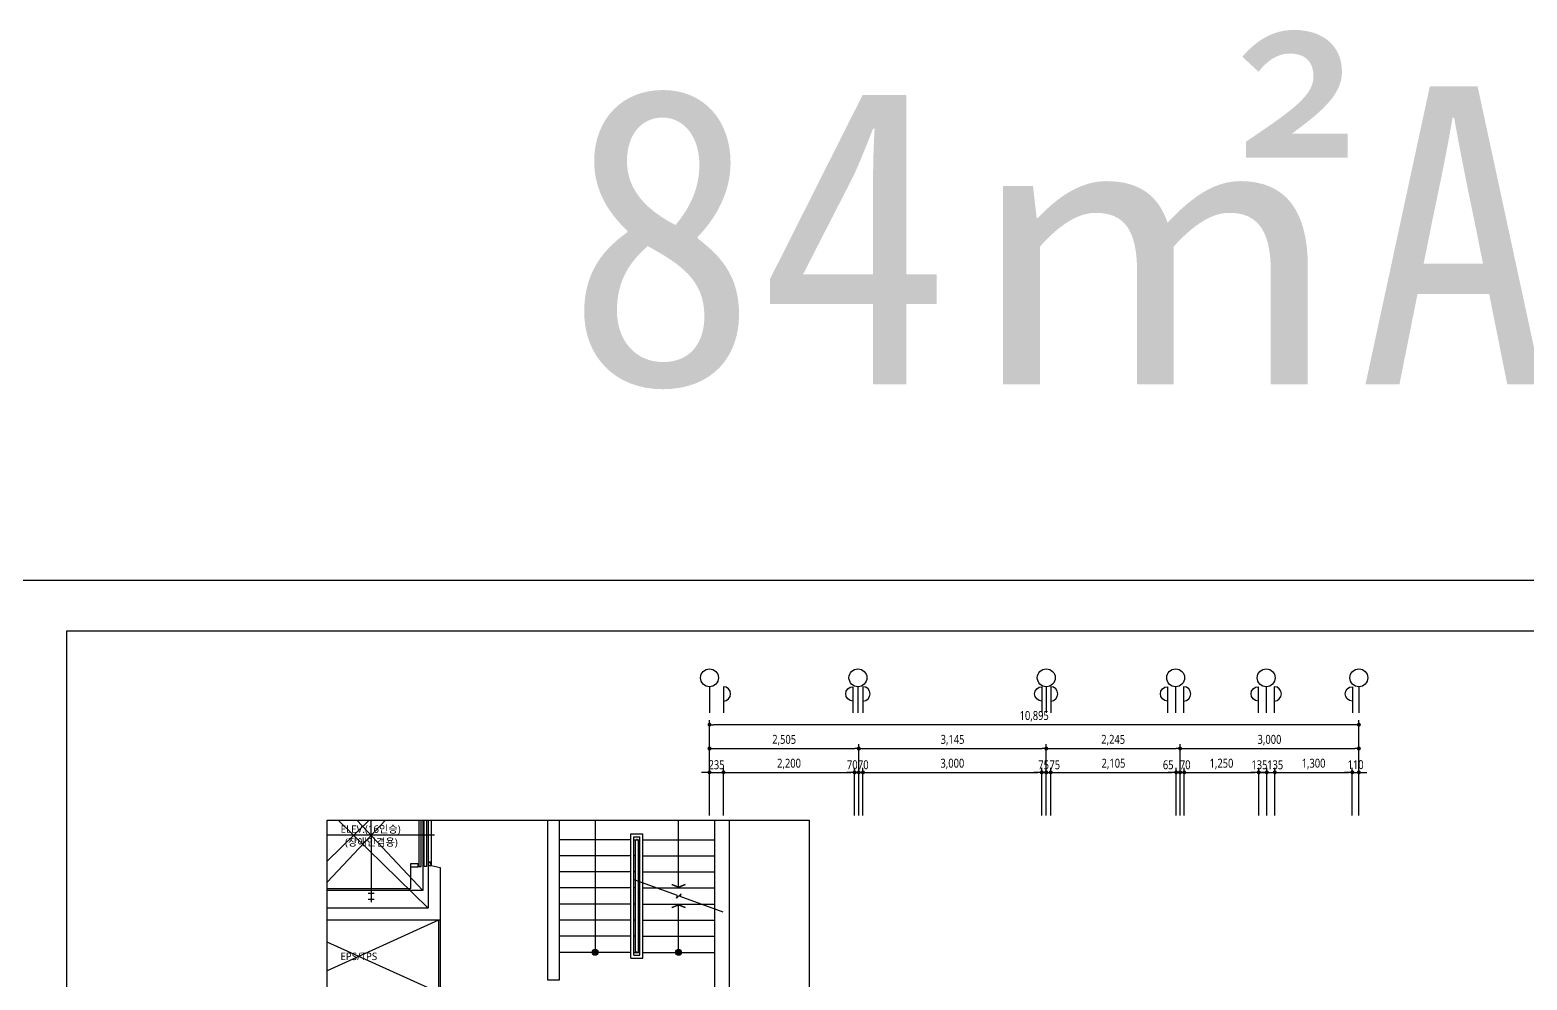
# Model space of a CAD drawing. Header units: millimetres. Extents: x -33000 to 294000, y 0 to 42408.
# Drawn here: x 617 to 25735, y 22990 to 38933 of the extents above; entities that cross this region are included whole.
import ezdxf
from ezdxf.enums import TextEntityAlignment as Align

# ---------------------------------------------------------------- set-up
doc = ezdxf.new("R2010")
doc.units = ezdxf.units.MM
doc.header["$LTSCALE"] = 50
doc.layers.add('arch', color=8, linetype='Continuous')
doc.layers.add('실명', color=9, linetype='Continuous')
doc.layers.add('cloud', color=7, linetype='Continuous', true_color=0xb3ef8f, plot=False)
doc.styles.add('ANU-TEXT 0', font='malgun.ttf', dxfattribs={"width": 0.8})
doc.styles.add('FORTELINE', font='malgun.ttf')
doc.styles.add('돋움체', font='')
doc.styles.get('돋움체').set_extended_font_data('DotumChe')
doc.dimstyles.new('UDIM-외부', dxfattribs={"dimscale": 50, "dimtxt": 3, "dimasz": 1.33, "dimexe": 1.5, "dimexo": 1.5, "dimgap": 1, "dimtad": 1, "dimdec": 0, "dimzin": 0, "dimdsep": 46, "dimlunit": 6, "dimtxsty": 'ANU-TEXT 0', "dimblk": 'DOT', "dimcen": 0.09, "dimdle": 1.5, "dimclrd": 256, "dimclre": 256, "dimclrt": 3, "dimadec": 0, "dimazin": 0, "dimtfac": 1, "dimtdec": 0, "dimtix": 1, "dimtmove": 2, "dimatfit": 3, "dimfxl": 1.5, "dimtolj": 1, "dimtzin": 0, "dimlwd": -1, "dimarcsym": 0})

# ---------------------------------------------------------------- blocks, each defined once
blk = doc.blocks.new('_Dot')
at = {"color": 0, "linetype": 'ByBlock', "lineweight": -2}
blk.add_line((-0.5, 0), (-1, 0), dxfattribs=at)
at = {"color": 0, "linetype": 'ByBlock', "const_width": 0.5}
blk.add_lwpolyline([(-0.25, 0, 1), (0.25, 0, 1)], format="xyb", close=True, dxfattribs=at)
blk = doc.blocks.new('*D113')
at = {"lineweight": -2, "transparency": 16777216}
for p, q in [((12018, 25750), (12018, 27350)), ((22913, 25750), (22913, 27350))]:
    blk.add_line(p, q, dxfattribs=at)
at = {"transparency": 16777216}
blk.add_line((22847, 27275), (12085, 27275), dxfattribs=at)
at = {"layer": 'Defpoints', "color": 0, "transparency": 16777216}
for p in [(12018, 27275), (12018, 25675), (22913, 25675)]:
    blk.add_point(p, dxfattribs=at)
at = {"transparency": 16777216, "xscale": 66.5, "yscale": 66.5, "zscale": 66.5, "rotation": 180}
blk.add_blockref('_Dot', (12018, 27275), dxfattribs=at)
at = {"transparency": 16777216, "xscale": 66.5, "yscale": 66.5, "zscale": 66.5}
blk.add_blockref('_Dot', (22913, 27275), dxfattribs=at)
at = {"transparency": 16777216, "insert": (17466, 27415), "char_height": 150, "attachment_point": 5, "style": 'ANU-TEXT 0'}
blk.add_mtext('\\A1;10,895', dxfattribs=at)
blk = doc.blocks.new('*D91')
at = {"lineweight": -2, "transparency": 16777216}
for p, q in [((12018, 25750), (12018, 26950)), ((14523, 25750), (14523, 26950))]:
    blk.add_line(p, q, dxfattribs=at)
at = {"transparency": 16777216}
blk.add_line((12085, 26875), (14457, 26875), dxfattribs=at)
at = {"layer": 'Defpoints', "color": 0, "transparency": 16777216}
for p in [(14523, 26875), (12018, 25675), (14523, 25675)]:
    blk.add_point(p, dxfattribs=at)
at = {"transparency": 16777216, "xscale": 66.5, "yscale": 66.5, "zscale": 66.5, "rotation": 180}
blk.add_blockref('_Dot', (12018, 26875), dxfattribs=at)
at = {"transparency": 16777216, "xscale": 66.5, "yscale": 66.5, "zscale": 66.5}
blk.add_blockref('_Dot', (14523, 26875), dxfattribs=at)
at = {"transparency": 16777216, "insert": (13271, 27015), "char_height": 150, "attachment_point": 5, "style": 'ANU-TEXT 0'}
blk.add_mtext('\\A1;2,505', dxfattribs=at)
blk = doc.blocks.new('*D92')
at = {"lineweight": -2, "transparency": 16777216}
for p, q in [((14523, 25750), (14523, 26950)), ((17668, 25750), (17668, 26950))]:
    blk.add_line(p, q, dxfattribs=at)
at = {"transparency": 16777216}
blk.add_line((14590, 26875), (17602, 26875), dxfattribs=at)
at = {"layer": 'Defpoints', "color": 0, "transparency": 16777216}
for p in [(17668, 26875), (14523, 25675), (17668, 25675)]:
    blk.add_point(p, dxfattribs=at)
at = {"transparency": 16777216, "xscale": 66.5, "yscale": 66.5, "zscale": 66.5, "rotation": 180}
blk.add_blockref('_Dot', (14523, 26875), dxfattribs=at)
at = {"transparency": 16777216, "xscale": 66.5, "yscale": 66.5, "zscale": 66.5}
blk.add_blockref('_Dot', (17668, 26875), dxfattribs=at)
at = {"transparency": 16777216, "insert": (16096, 27015), "char_height": 150, "attachment_point": 5, "style": 'ANU-TEXT 0'}
blk.add_mtext('\\A1;3,145', dxfattribs=at)
blk = doc.blocks.new('*D93')
at = {"lineweight": -2, "transparency": 16777216}
for p, q in [((17668, 25750), (17668, 26950)), ((19913, 25750), (19913, 26950))]:
    blk.add_line(p, q, dxfattribs=at)
at = {"transparency": 16777216}
blk.add_line((17735, 26875), (19847, 26875), dxfattribs=at)
at = {"layer": 'Defpoints', "color": 0, "transparency": 16777216}
for p in [(19913, 26875), (17668, 25675), (19913, 25675)]:
    blk.add_point(p, dxfattribs=at)
at = {"transparency": 16777216, "xscale": 66.5, "yscale": 66.5, "zscale": 66.5, "rotation": 180}
blk.add_blockref('_Dot', (17668, 26875), dxfattribs=at)
at = {"transparency": 16777216, "xscale": 66.5, "yscale": 66.5, "zscale": 66.5}
blk.add_blockref('_Dot', (19913, 26875), dxfattribs=at)
at = {"transparency": 16777216, "insert": (18791, 27015), "char_height": 150, "attachment_point": 5, "style": 'ANU-TEXT 0'}
blk.add_mtext('\\A1;2,245', dxfattribs=at)
blk = doc.blocks.new('*D94')
at = {"lineweight": -2, "transparency": 16777216}
for p, q in [((19913, 25750), (19913, 26950)), ((22913, 25750), (22913, 26950))]:
    blk.add_line(p, q, dxfattribs=at)
at = {"transparency": 16777216}
blk.add_line((19980, 26875), (22847, 26875), dxfattribs=at)
at = {"layer": 'Defpoints', "color": 0, "transparency": 16777216}
for p in [(22913, 26875), (19913, 25675), (22913, 25675)]:
    blk.add_point(p, dxfattribs=at)
at = {"transparency": 16777216, "xscale": 66.5, "yscale": 66.5, "zscale": 66.5, "rotation": 180}
blk.add_blockref('_Dot', (19913, 26875), dxfattribs=at)
at = {"transparency": 16777216, "xscale": 66.5, "yscale": 66.5, "zscale": 66.5}
blk.add_blockref('_Dot', (22913, 26875), dxfattribs=at)
at = {"transparency": 16777216, "insert": (21413, 27015), "char_height": 150, "attachment_point": 5, "style": 'ANU-TEXT 0'}
blk.add_mtext('\\A1;3,000', dxfattribs=at)
blk = doc.blocks.new('*D95')
at = {"transparency": 16777216}
for p, q in [((11952, 26475), (11885, 26475)), ((12018, 26475), (12253, 26475)), ((12320, 26475), (12386, 26475))]:
    blk.add_line(p, q, dxfattribs=at)
at = {"lineweight": -2, "transparency": 16777216}
for p, q in [((12018, 25750), (12018, 26550)), ((12253, 25750), (12253, 26550))]:
    blk.add_line(p, q, dxfattribs=at)
at = {"layer": 'Defpoints', "color": 0, "transparency": 16777216}
for p in [(12253, 26475), (12018, 25675), (12253, 25675)]:
    blk.add_point(p, dxfattribs=at)
at = {"transparency": 16777216, "xscale": 66.5, "yscale": 66.5, "zscale": 66.5}
blk.add_blockref('_Dot', (12018, 26475), dxfattribs=at)
at = {"transparency": 16777216, "xscale": 66.5, "yscale": 66.5, "zscale": 66.5, "rotation": 180}
blk.add_blockref('_Dot', (12253, 26475), dxfattribs=at)
at = {"transparency": 16777216, "insert": (12136, 26602), "char_height": 150, "attachment_point": 5, "style": 'ANU-TEXT 0'}
blk.add_mtext('\\A1;235', dxfattribs=at)
blk = doc.blocks.new('*D96')
at = {"lineweight": -2, "transparency": 16777216}
for p, q in [((12253, 25750), (12253, 26550)), ((14453, 25750), (14453, 26550))]:
    blk.add_line(p, q, dxfattribs=at)
at = {"transparency": 16777216}
blk.add_line((12320, 26475), (14387, 26475), dxfattribs=at)
at = {"layer": 'Defpoints', "color": 0, "transparency": 16777216}
for p in [(14453, 26475), (12253, 25675), (14453, 25675)]:
    blk.add_point(p, dxfattribs=at)
at = {"transparency": 16777216, "xscale": 66.5, "yscale": 66.5, "zscale": 66.5, "rotation": 180}
blk.add_blockref('_Dot', (12253, 26475), dxfattribs=at)
at = {"transparency": 16777216, "xscale": 66.5, "yscale": 66.5, "zscale": 66.5}
blk.add_blockref('_Dot', (14453, 26475), dxfattribs=at)
at = {"transparency": 16777216, "insert": (13353, 26615), "char_height": 150, "attachment_point": 5, "style": 'ANU-TEXT 0'}
blk.add_mtext('\\A1;2,200', dxfattribs=at)
blk = doc.blocks.new('*D97')
at = {"transparency": 16777216}
for p, q in [((14387, 26475), (14320, 26475)), ((14453, 26475), (14523, 26475)), ((14590, 26475), (14656, 26475))]:
    blk.add_line(p, q, dxfattribs=at)
at = {"lineweight": -2, "transparency": 16777216}
for p, q in [((14453, 25750), (14453, 26550)), ((14523, 25750), (14523, 26550))]:
    blk.add_line(p, q, dxfattribs=at)
at = {"layer": 'Defpoints', "color": 0, "transparency": 16777216}
for p in [(14523, 26475), (14453, 25675), (14523, 25675)]:
    blk.add_point(p, dxfattribs=at)
at = {"transparency": 16777216, "xscale": 66.5, "yscale": 66.5, "zscale": 66.5}
blk.add_blockref('_Dot', (14453, 26475), dxfattribs=at)
at = {"transparency": 16777216, "xscale": 66.5, "yscale": 66.5, "zscale": 66.5, "rotation": 180}
blk.add_blockref('_Dot', (14523, 26475), dxfattribs=at)
at = {"transparency": 16777216, "insert": (14414, 26602), "char_height": 150, "attachment_point": 5, "style": 'ANU-TEXT 0'}
blk.add_mtext('\\A1;70', dxfattribs=at)
blk = doc.blocks.new('*D98')
at = {"transparency": 16777216}
for p, q in [((14457, 26475), (14390, 26475)), ((14523, 26475), (14593, 26475)), ((14660, 26475), (14726, 26475))]:
    blk.add_line(p, q, dxfattribs=at)
at = {"lineweight": -2, "transparency": 16777216}
for p, q in [((14523, 25750), (14523, 26550)), ((14593, 25750), (14593, 26550))]:
    blk.add_line(p, q, dxfattribs=at)
at = {"layer": 'Defpoints', "color": 0, "transparency": 16777216}
for p in [(14593, 26475), (14523, 25675), (14593, 25675)]:
    blk.add_point(p, dxfattribs=at)
at = {"transparency": 16777216, "xscale": 66.5, "yscale": 66.5, "zscale": 66.5}
blk.add_blockref('_Dot', (14523, 26475), dxfattribs=at)
at = {"transparency": 16777216, "xscale": 66.5, "yscale": 66.5, "zscale": 66.5, "rotation": 180}
blk.add_blockref('_Dot', (14593, 26475), dxfattribs=at)
at = {"transparency": 16777216, "insert": (14598, 26602), "char_height": 150, "attachment_point": 5, "style": 'ANU-TEXT 0'}
blk.add_mtext('\\A1;70', dxfattribs=at)
blk = doc.blocks.new('*D99')
at = {"lineweight": -2, "transparency": 16777216}
for p, q in [((14593, 25750), (14593, 26550)), ((17593, 25750), (17593, 26550))]:
    blk.add_line(p, q, dxfattribs=at)
at = {"transparency": 16777216}
blk.add_line((14660, 26475), (17527, 26475), dxfattribs=at)
at = {"layer": 'Defpoints', "color": 0, "transparency": 16777216}
for p in [(17593, 26475), (14593, 25675), (17593, 25675)]:
    blk.add_point(p, dxfattribs=at)
at = {"transparency": 16777216, "xscale": 66.5, "yscale": 66.5, "zscale": 66.5, "rotation": 180}
blk.add_blockref('_Dot', (14593, 26475), dxfattribs=at)
at = {"transparency": 16777216, "xscale": 66.5, "yscale": 66.5, "zscale": 66.5}
blk.add_blockref('_Dot', (17593, 26475), dxfattribs=at)
at = {"transparency": 16777216, "insert": (16093, 26615), "char_height": 150, "attachment_point": 5, "style": 'ANU-TEXT 0'}
blk.add_mtext('\\A1;3,000', dxfattribs=at)
blk = doc.blocks.new('*D100')
at = {"transparency": 16777216}
for p, q in [((17527, 26475), (17460, 26475)), ((17593, 26475), (17668, 26475)), ((17735, 26475), (17801, 26475))]:
    blk.add_line(p, q, dxfattribs=at)
at = {"lineweight": -2, "transparency": 16777216}
for p, q in [((17593, 25750), (17593, 26550)), ((17668, 25750), (17668, 26550))]:
    blk.add_line(p, q, dxfattribs=at)
at = {"layer": 'Defpoints', "color": 0, "transparency": 16777216}
for p in [(17668, 26475), (17593, 25675), (17668, 25675)]:
    blk.add_point(p, dxfattribs=at)
at = {"transparency": 16777216, "xscale": 66.5, "yscale": 66.5, "zscale": 66.5}
blk.add_blockref('_Dot', (17593, 26475), dxfattribs=at)
at = {"transparency": 16777216, "xscale": 66.5, "yscale": 66.5, "zscale": 66.5, "rotation": 180}
blk.add_blockref('_Dot', (17668, 26475), dxfattribs=at)
at = {"transparency": 16777216, "insert": (17624, 26601), "char_height": 150, "attachment_point": 5, "style": 'ANU-TEXT 0'}
blk.add_mtext('\\A1;75', dxfattribs=at)
blk = doc.blocks.new('*D101')
at = {"transparency": 16777216}
for p, q in [((17602, 26475), (17535, 26475)), ((17668, 26475), (17743, 26475)), ((17810, 26475), (17876, 26475))]:
    blk.add_line(p, q, dxfattribs=at)
at = {"lineweight": -2, "transparency": 16777216}
for p, q in [((17668, 25750), (17668, 26550)), ((17743, 25750), (17743, 26550))]:
    blk.add_line(p, q, dxfattribs=at)
at = {"layer": 'Defpoints', "color": 0, "transparency": 16777216}
for p in [(17743, 26475), (17668, 25675), (17743, 25675)]:
    blk.add_point(p, dxfattribs=at)
at = {"transparency": 16777216, "xscale": 66.5, "yscale": 66.5, "zscale": 66.5}
blk.add_blockref('_Dot', (17668, 26475), dxfattribs=at)
at = {"transparency": 16777216, "xscale": 66.5, "yscale": 66.5, "zscale": 66.5, "rotation": 180}
blk.add_blockref('_Dot', (17743, 26475), dxfattribs=at)
at = {"transparency": 16777216, "insert": (17811, 26601), "char_height": 150, "attachment_point": 5, "style": 'ANU-TEXT 0'}
blk.add_mtext('\\A1;75', dxfattribs=at)
blk = doc.blocks.new('*D102')
at = {"lineweight": -2, "transparency": 16777216}
for p, q in [((17743, 25750), (17743, 26550)), ((19848, 25750), (19848, 26550))]:
    blk.add_line(p, q, dxfattribs=at)
at = {"transparency": 16777216}
blk.add_line((17810, 26475), (19782, 26475), dxfattribs=at)
at = {"layer": 'Defpoints', "color": 0, "transparency": 16777216}
for p in [(19848, 26475), (17743, 25675), (19848, 25675)]:
    blk.add_point(p, dxfattribs=at)
at = {"transparency": 16777216, "xscale": 66.5, "yscale": 66.5, "zscale": 66.5, "rotation": 180}
blk.add_blockref('_Dot', (17743, 26475), dxfattribs=at)
at = {"transparency": 16777216, "xscale": 66.5, "yscale": 66.5, "zscale": 66.5}
blk.add_blockref('_Dot', (19848, 26475), dxfattribs=at)
at = {"transparency": 16777216, "insert": (18796, 26615), "char_height": 150, "attachment_point": 5, "style": 'ANU-TEXT 0'}
blk.add_mtext('\\A1;2,105', dxfattribs=at)
blk = doc.blocks.new('*D103')
at = {"lineweight": -2, "transparency": 16777216}
for p, q in [((21503, 25750), (21503, 26550)), ((22803, 25750), (22803, 26550))]:
    blk.add_line(p, q, dxfattribs=at)
at = {"transparency": 16777216}
blk.add_line((21570, 26475), (22737, 26475), dxfattribs=at)
at = {"layer": 'Defpoints', "color": 0, "transparency": 16777216}
for p in [(22803, 26475), (21503, 25675), (22803, 25675)]:
    blk.add_point(p, dxfattribs=at)
at = {"transparency": 16777216, "xscale": 66.5, "yscale": 66.5, "zscale": 66.5, "rotation": 180}
blk.add_blockref('_Dot', (21503, 26475), dxfattribs=at)
at = {"transparency": 16777216, "xscale": 66.5, "yscale": 66.5, "zscale": 66.5}
blk.add_blockref('_Dot', (22803, 26475), dxfattribs=at)
at = {"transparency": 16777216, "insert": (22153, 26615), "char_height": 150, "attachment_point": 5, "style": 'ANU-TEXT 0'}
blk.add_mtext('\\A1;1,300', dxfattribs=at)
blk = doc.blocks.new('*D104')
at = {"transparency": 16777216}
for p, q in [((22737, 26475), (22670, 26475)), ((22803, 26475), (22913, 26475)), ((22980, 26475), (23046, 26475))]:
    blk.add_line(p, q, dxfattribs=at)
at = {"lineweight": -2, "transparency": 16777216}
for p, q in [((22803, 25750), (22803, 26550)), ((22913, 25750), (22913, 26550))]:
    blk.add_line(p, q, dxfattribs=at)
at = {"layer": 'Defpoints', "color": 0, "transparency": 16777216}
for p in [(22913, 26475), (22803, 25675), (22913, 25675)]:
    blk.add_point(p, dxfattribs=at)
at = {"transparency": 16777216, "xscale": 66.5, "yscale": 66.5, "zscale": 66.5}
blk.add_blockref('_Dot', (22803, 26475), dxfattribs=at)
at = {"transparency": 16777216, "xscale": 66.5, "yscale": 66.5, "zscale": 66.5, "rotation": 180}
blk.add_blockref('_Dot', (22913, 26475), dxfattribs=at)
at = {"transparency": 16777216, "insert": (22858, 26603), "char_height": 150, "attachment_point": 5, "style": 'ANU-TEXT 0'}
blk.add_mtext('\\A1;110', dxfattribs=at)
blk = doc.blocks.new('안목')
blk.add_line((-350, 0), (0, 0))
blk.add_arc((-254, 0), 96, 0, 180)
blk = doc.blocks.new('중심')
blk.add_line((-350, 0), (0, 0))
blk.add_circle((-470, 0), 120)
blk = doc.blocks.new('*D86')
at = {"transparency": 16777216}
for p, q in [((19782, 26475), (19715, 26475)), ((19848, 26475), (19913, 26475)), ((19980, 26475), (20046, 26475))]:
    blk.add_line(p, q, dxfattribs=at)
at = {"lineweight": -2, "transparency": 16777216}
for p, q in [((19848, 25750), (19848, 26550)), ((19913, 25750), (19913, 26550))]:
    blk.add_line(p, q, dxfattribs=at)
at = {"layer": 'Defpoints', "color": 0, "transparency": 16777216}
for p in [(19913, 26475), (19848, 25675), (19913, 25675)]:
    blk.add_point(p, dxfattribs=at)
at = {"transparency": 16777216, "xscale": 66.5, "yscale": 66.5, "zscale": 66.5}
blk.add_blockref('_Dot', (19848, 26475), dxfattribs=at)
at = {"transparency": 16777216, "xscale": 66.5, "yscale": 66.5, "zscale": 66.5, "rotation": 180}
blk.add_blockref('_Dot', (19913, 26475), dxfattribs=at)
at = {"transparency": 16777216, "insert": (19714, 26601), "char_height": 150, "attachment_point": 5, "style": 'ANU-TEXT 0'}
blk.add_mtext('\\A1;65', dxfattribs=at)
blk = doc.blocks.new('*D87')
at = {"transparency": 16777216}
for p, q in [((19847, 26475), (19780, 26475)), ((19913, 26475), (19983, 26475)), ((20050, 26475), (20116, 26475))]:
    blk.add_line(p, q, dxfattribs=at)
at = {"lineweight": -2, "transparency": 16777216}
for p, q in [((19913, 25750), (19913, 26550)), ((19983, 25750), (19983, 26550))]:
    blk.add_line(p, q, dxfattribs=at)
at = {"layer": 'Defpoints', "color": 0, "transparency": 16777216}
for p in [(19983, 26475), (19913, 25675), (19983, 25675)]:
    blk.add_point(p, dxfattribs=at)
at = {"transparency": 16777216, "xscale": 66.5, "yscale": 66.5, "zscale": 66.5}
blk.add_blockref('_Dot', (19913, 26475), dxfattribs=at)
at = {"transparency": 16777216, "xscale": 66.5, "yscale": 66.5, "zscale": 66.5, "rotation": 180}
blk.add_blockref('_Dot', (19983, 26475), dxfattribs=at)
at = {"transparency": 16777216, "insert": (19999, 26601), "char_height": 150, "attachment_point": 5, "style": 'ANU-TEXT 0'}
blk.add_mtext('\\A1;70', dxfattribs=at)
blk = doc.blocks.new('*D88')
at = {"lineweight": -2, "transparency": 16777216}
for p, q in [((19983, 25750), (19983, 26550)), ((21233, 25750), (21233, 26550))]:
    blk.add_line(p, q, dxfattribs=at)
at = {"transparency": 16777216}
blk.add_line((20050, 26475), (21167, 26475), dxfattribs=at)
at = {"layer": 'Defpoints', "color": 0, "transparency": 16777216}
for p in [(21233, 26475), (19983, 25675), (21233, 25675)]:
    blk.add_point(p, dxfattribs=at)
at = {"transparency": 16777216, "xscale": 66.5, "yscale": 66.5, "zscale": 66.5, "rotation": 180}
blk.add_blockref('_Dot', (19983, 26475), dxfattribs=at)
at = {"transparency": 16777216, "xscale": 66.5, "yscale": 66.5, "zscale": 66.5}
blk.add_blockref('_Dot', (21233, 26475), dxfattribs=at)
at = {"transparency": 16777216, "insert": (20608, 26615), "char_height": 150, "attachment_point": 5, "style": 'ANU-TEXT 0'}
blk.add_mtext('\\A1;1,250', dxfattribs=at)
blk = doc.blocks.new('*D89')
at = {"transparency": 16777216}
for p, q in [((21167, 26475), (21100, 26475)), ((21233, 26475), (21368, 26475)), ((21435, 26475), (21501, 26475))]:
    blk.add_line(p, q, dxfattribs=at)
at = {"lineweight": -2, "transparency": 16777216}
for p, q in [((21233, 25750), (21233, 26550)), ((21368, 25750), (21368, 26550))]:
    blk.add_line(p, q, dxfattribs=at)
at = {"layer": 'Defpoints', "color": 0, "transparency": 16777216}
for p in [(21368, 26475), (21233, 25675), (21368, 25675)]:
    blk.add_point(p, dxfattribs=at)
at = {"transparency": 16777216, "xscale": 66.5, "yscale": 66.5, "zscale": 66.5}
blk.add_blockref('_Dot', (21233, 26475), dxfattribs=at)
at = {"transparency": 16777216, "xscale": 66.5, "yscale": 66.5, "zscale": 66.5, "rotation": 180}
blk.add_blockref('_Dot', (21368, 26475), dxfattribs=at)
at = {"transparency": 16777216, "insert": (21244, 26601), "char_height": 150, "attachment_point": 5, "style": 'ANU-TEXT 0'}
blk.add_mtext('\\A1;135', dxfattribs=at)
blk = doc.blocks.new('*D90')
at = {"transparency": 16777216}
for p, q in [((21302, 26475), (21235, 26475)), ((21368, 26475), (21503, 26475)), ((21570, 26475), (21636, 26475))]:
    blk.add_line(p, q, dxfattribs=at)
at = {"lineweight": -2, "transparency": 16777216}
for p, q in [((21368, 25750), (21368, 26550)), ((21503, 25750), (21503, 26550))]:
    blk.add_line(p, q, dxfattribs=at)
at = {"layer": 'Defpoints', "color": 0, "transparency": 16777216}
for p in [(21503, 26475), (21368, 25675), (21503, 25675)]:
    blk.add_point(p, dxfattribs=at)
at = {"transparency": 16777216, "xscale": 66.5, "yscale": 66.5, "zscale": 66.5}
blk.add_blockref('_Dot', (21368, 26475), dxfattribs=at)
at = {"transparency": 16777216, "xscale": 66.5, "yscale": 66.5, "zscale": 66.5, "rotation": 180}
blk.add_blockref('_Dot', (21503, 26475), dxfattribs=at)
at = {"transparency": 16777216, "insert": (21509, 26601), "char_height": 150, "attachment_point": 5, "style": 'ANU-TEXT 0'}
blk.add_mtext('\\A1;135', dxfattribs=at)

msp = doc.modelspace()

# ---------------------------------------------------------------- linework, layer by layer
at = {"layer": 'arch'}
for p, q in [((6580.1, 25674.6), (5606.3, 24633.2)), ((6309.9, 25674.6), (5606.3, 24985.1)), ((5606.3, 9905.1), (5606.3, 25674.6)), ((5606.3, 25674.6), (13692.1, 25674.6)), ((7299.6, 24194.5), (5789.3, 25674.6)), ((7206.6, 24494.5), (6103.1, 25674.6)), ((6340.5, 25419.5), (6340.5, 25674.6)), ((7143.6, 25674.6), (7143.6, 24894.5)), ((7183.6, 24894.5), (7183.6, 25674.6)), ((7206.6, 25674.6), (7206.6, 24494.5)), ((7229.6, 24894.5), (7229.6, 25674.6)), ((7269.6, 25674.6), (7269.6, 24894.5)), ((7299.6, 25674.6), (7299.6, 24969.5)), ((7349.6, 25674.6), (7349.6, 24969.5)), ((9299.6, 25674.6), (9299.6, 22994.5)), ((9499.6, 22994.5), (9499.6, 25674.6)), ((10099.6, 25674.6), (10099.6, 23454.5)), ((11499.6, 24534.5), (11499.6, 25674.6)), ((12099.6, 25674.6), (12099.6, 21874.5)), ((12349.6, 25674.6), (12349.6, 21254.5)), ((13692.1, 25674.6), (13692.1, 22616.3)), ((7406.6, 25419.5), (5606.3, 25419.5)), ((6340.5, 25419.5), (6340.5, 24294.5)), ((10699.6, 23354.5), (10699.6, 25444.5)), ((10699.6, 25444.5), (10899.6, 25444.5)), ((10749.6, 23404.5), (10749.6, 25394.5)), ((10749.6, 25394.5), (10849.6, 25394.5)), ((10849.6, 23404.5), (10849.6, 25394.5)), ((10899.6, 23354.5), (10899.6, 25444.5)), ((10699.6, 25344.5), (9499.6, 25344.5)), ((10749.6, 25344.5), (10849.6, 25344.5)), ((10774.6, 23454.5), (10774.6, 25344.5)), ((10787.1, 25344.5), (10812.1, 25344.5)), ((10799.6, 25357), (10799.6, 25332)), ((10824.6, 23454.5), (10824.6, 25344.5)), ((10899.6, 25344.5), (12099.6, 25344.5)), ((7006.6, 24524.5), (7006.6, 24944.5)), ((7006.6, 24944.5), (7126.6, 24944.5)), ((7126.6, 24884.5), (7006.6, 24884.5)), ((7126.6, 24944.5), (7126.6, 24884.5)), ((7143.6, 24894.5), (7183.6, 24894.5)), ((7269.6, 24894.5), (7229.6, 24894.5)), ((7299.6, 24939.5), (7299.6, 24914.5)), ((7299.6, 24914.5), (7299.6, 24194.5)), ((7299.6, 24914.5), (7349.6, 24914.5)), ((7349.6, 24939.5), (7349.6, 24914.5)), ((7349.6, 24914.5), (7499.6, 24877)), ((7499.6, 24877), (7499.6, 23994.5)), ((10699.6, 25074.5), (9499.6, 25074.5)), ((10774.6, 25074.5), (10749.6, 25074.5)), ((10849.6, 25074.5), (10824.6, 25074.5)), ((10899.6, 25074.5), (12099.6, 25074.5)), ((10699.6, 24804.5), (9499.6, 24804.5)), ((10774.6, 24804.5), (10749.6, 24804.5)), ((10849.6, 24804.5), (10824.6, 24804.5)), ((10899.6, 24804.5), (12099.6, 24804.5)), ((5606.3, 24524.5), (7006.6, 24524.5)), ((7206.6, 24494.5), (5606.3, 24494.5)), ((6390.5, 24439.5), (6290.5, 24439.5)), ((10699.6, 24534.5), (9499.6, 24534.5)), ((10774.6, 24534.5), (10749.6, 24534.5)), ((10849.6, 24534.5), (10824.6, 24534.5)), ((10899.6, 24534.5), (12099.6, 24534.5)), ((7299.6, 24194.5), (5606.3, 24194.5)), ((6390.5, 24339.5), (6290.5, 24339.5)), ((10699.6, 24264.5), (9499.6, 24264.5)), ((10774.6, 24264.5), (10749.6, 24264.5)), ((10849.6, 24264.5), (10824.6, 24264.5)), ((10899.6, 24264.5), (12099.6, 24264.5)), ((11499.6, 23454.5), (11499.6, 24264.5)), ((7499.6, 23994.5), (5606.3, 23994.5)), ((7469.6, 23994.5), (5606.3, 23146.7)), ((10699.6, 23994.5), (9499.6, 23994.5)), ((10774.6, 23994.5), (10749.6, 23994.5)), ((10849.6, 23994.5), (10824.6, 23994.5)), ((10899.6, 23994.5), (12099.6, 23994.5)), ((7469.6, 22779.7), (5606.3, 23627.5)), ((10699.6, 23724.5), (9499.6, 23724.5)), ((10774.6, 23724.5), (10749.6, 23724.5)), ((10849.6, 23724.5), (10824.6, 23724.5)), ((10899.6, 23724.5), (12099.6, 23724.5)), ((10699.6, 23454.5), (9499.6, 23454.5)), ((10749.6, 23454.5), (10849.6, 23454.5)), ((10749.6, 23404.5), (10849.6, 23404.5)), ((10787.1, 23454.5), (10812.1, 23454.5)), ((10799.6, 23442), (10799.6, 23467)), ((10899.6, 23454.5), (12099.6, 23454.5)), ((10699.6, 23354.5), (10899.6, 23354.5)), ((9299.6, 22994.5), (9499.6, 22994.5))]:
    msp.add_line(p, q, dxfattribs=at)
at = {"layer": 'arch', "linetype": 'Continuous'}
for p, q in [((7469.6, 23994.5), (7469.6, 21174.5)), ((7499.6, 23994.5), (7499.6, 21144.5))]:
    msp.add_line(p, q, dxfattribs=at)
at = {"layer": 'arch'}
for points in [[(7299.6, 25674.6), (7299.6, 24194.5), (5606.3, 24194.5)], [(12246.7, 24126.8), (11528.1, 24391), (11544.4, 24436.1), (11464.7, 24362.9), (11481.1, 24408), (10752.5, 24672.2)]]:
    msp.add_lwpolyline(points, dxfattribs=at)
msp.add_lwpolyline([(7302.6, 24942.5), (7302.6, 24966.5), (7346.6, 24966.5), (7346.6, 24942.5), (7334.6, 24942.5), (7334.6, 24939.5), (7349.6, 24939.5), (7349.6, 24969.5), (7299.6, 24969.5), (7299.6, 24939.5), (7314.6, 24939.5), (7314.6, 24942.5)], close=True, dxfattribs=at)
at = {"layer": 'arch', "const_width": 50}
for points in [[(10074.6, 23454.5, 1), (10124.6, 23454.5, 1)], [(11474.6, 23454.5, 1), (11524.6, 23454.5, 1)]]:
    msp.add_lwpolyline(points, format="xyb", close=True, dxfattribs=at)
at = {"layer": 'arch'}
for centre in [(10099.6, 23454.5), (11499.6, 23454.5)]:
    msp.add_circle(centre, 50, dxfattribs=at)
for points in [[(11379.6, 24582.5), (11388.5, 24604.8), (11499.6, 24534.5), (11499.6, 24560.4)], [(11499.6, 24534.5), (11499.6, 24560.4), (11619.6, 24582.5), (11610.7, 24604.8)], [(11379.6, 24216.5), (11388.5, 24194.2), (11499.6, 24264.5), (11499.6, 24238.7)], [(11499.6, 24264.5), (11499.6, 24238.7), (11619.6, 24216.5), (11610.7, 24194.2)]]:
    msp.add_solid(points, dxfattribs=at)
at = {"layer": 'cloud'}
msp.add_line((-33000, 29700), (294000, 29700), dxfattribs=at)
msp.add_lwpolyline([(1235, 28850), (37950, 28850), (37950, 909.2), (1235, 909.2)], close=True, dxfattribs=at)

# ---------------------------------------------------------------- block references
at = {"zscale": 1.25}
for name, p, xscale, yscale, rotation in [('중심', (12018.4, 27474.6), 1.25, 1.25, 270), ('중심', (14508.4, 27474.6), 1.25, 1.25, 270), ('중심', (17668.4, 27474.6), 1.25, 1.25, 270), ('중심', (19838.4, 27474.6), 1.25, 1.25, 270), ('중심', (21358.4, 27474.6), 1.25, 1.25, 270), ('중심', (22913.4, 27474.6), 1.25, 1.25, 270), ('안목', (12253.4, 27474.6), 1.25, 1.25, 270), ('안목', (14423.4, 27474.6), -1.250000000000007, 1.250000000000007, 90), ('안목', (14593.4, 27474.6), 1.25, 1.25, 270), ('안목', (17593.4, 27474.6), -1.250000000000007, 1.250000000000007, 90), ('안목', (17743.4, 27474.6), 1.25, 1.25, 270), ('안목', (19703.4, 27474.6), -1.250000000000007, 1.250000000000007, 90), ('안목', (19973.4, 27474.6), 1.25, 1.25, 270), ('안목', (21223.4, 27474.6), -1.250000000000007, 1.250000000000007, 90), ('안목', (21493.4, 27474.6), 1.25, 1.25, 270), ('안목', (22803.4, 27474.6), -1.250000000000007, 1.250000000000007, 90)]:
    msp.add_blockref(name, p, dxfattribs=dict(at, xscale=xscale, yscale=yscale, rotation=rotation))

# ---------------------------------------------------------------- texts
at = {"layer": 'cloud', "style": '돋움체'}
msp.add_text('84㎡A형', height=5000, dxfattribs=at).set_placement((21000, 35700), align=Align.MIDDLE)
at = {"layer": '실명', "linetype": 'ByBlock', "style": 'FORTELINE'}
for s, p in [('ELEV.(16인승)', (6333.4, 25523.1)), ('(장애인겸용)', (6345.5, 25303.7)), ('EPS/TPS', (6134.6, 23387.1))]:
    msp.add_text(s, height=125, dxfattribs=at).set_placement(p, align=Align.MIDDLE_CENTER)

# ---------------------------------------------------------------- dimensions: what is measured, and where the dimension line sits
for base, p1, p2, picture, middle in [((12018.4, 27274.6), (22913.4, 25674.6), (12018.4, 25674.6), '*D113', (17465.9, 27415.1)), ((14523.4, 26874.6), (12018.4, 25674.6), (14523.4, 25674.6), '*D91', (13270.9, 27014.7)), ((17668.4, 26874.6), (14523.4, 25674.6), (17668.4, 25674.6), '*D92', (16095.9, 27015.1)), ((19913.4, 26874.6), (17668.4, 25674.6), (19913.4, 25674.6), '*D93', (18790.9, 27014.7)), ((22913.4, 26874.6), (19913.4, 25674.6), (22913.4, 25674.6), '*D94', (21413.4, 27014.7)), ((12253.4, 26474.6), (12018.4, 25674.6), (12253.4, 25674.6), '*D95', (12135.9, 26602.1)), ((14453.4, 26474.6), (12253.4, 25674.6), (14453.4, 25674.6), '*D96', (13353.4, 26614.7)), ((17593.4, 26474.6), (14593.4, 25674.6), (17593.4, 25674.6), '*D99', (16093.4, 26614.7)), ((19848.4, 26474.6), (17743.4, 25674.6), (19848.4, 25674.6), '*D102', (18795.9, 26615.1)), ((21233.4, 26474.6), (19983.4, 25674.6), (21233.4, 25674.6), '*D88', (20608.4, 26615.1)), ((22803.4, 26474.6), (21503.4, 25674.6), (22803.4, 25674.6), '*D103', (22153.4, 26615.1)), ((22913.4, 26474.6), (22803.4, 25674.6), (22913.4, 25674.6), '*D104', (22858.4, 26602.5))]:
    dim = msp.add_linear_dim(base=base, p1=p1, p2=p2, dimstyle='UDIM-외부', override={"dimclrd": 256, "dimclre": 256, "dimclrt": 256})
    dim.commit()
    dim.dimension.update_dxf_attribs({"geometry": picture, "text_midpoint": middle})
for base, p1, p2, picture, middle in [((14523.4, 26474.6), (14453.4, 25674.6), (14523.4, 25674.6), '*D97', (14413.6, 26602.1)), ((14593.4, 26474.6), (14523.4, 25674.6), (14593.4, 25674.6), '*D98', (14597.6, 26602.1)), ((17668.4, 26474.6), (17593.4, 25674.6), (17668.4, 25674.6), '*D100', (17623.6, 26600.9)), ((17743.4, 26474.6), (17668.4, 25674.6), (17743.4, 25674.6), '*D101', (17810.6, 26600.9)), ((19913.4, 26474.6), (19848.4, 25674.6), (19913.4, 25674.6), '*D86', (19713.6, 26600.9)), ((19983.4, 26474.6), (19913.4, 25674.6), (19983.4, 25674.6), '*D87', (19998.9, 26600.9)), ((21368.4, 26474.6), (21233.4, 25674.6), (21368.4, 25674.6), '*D89', (21243.6, 26600.9)), ((21503.4, 26474.6), (21368.4, 25674.6), (21503.4, 25674.6), '*D90', (21508.9, 26600.9))]:
    dim = msp.add_linear_dim(base=base, p1=p1, p2=p2, dimstyle='UDIM-외부', override={"dimclrd": 256, "dimclre": 256, "dimclrt": 256})
    dim.commit()
    dim.dimension.update_dxf_attribs({"geometry": picture, "text_midpoint": middle, "dimtype": 160})

doc.saveas('drawing.dxf')
